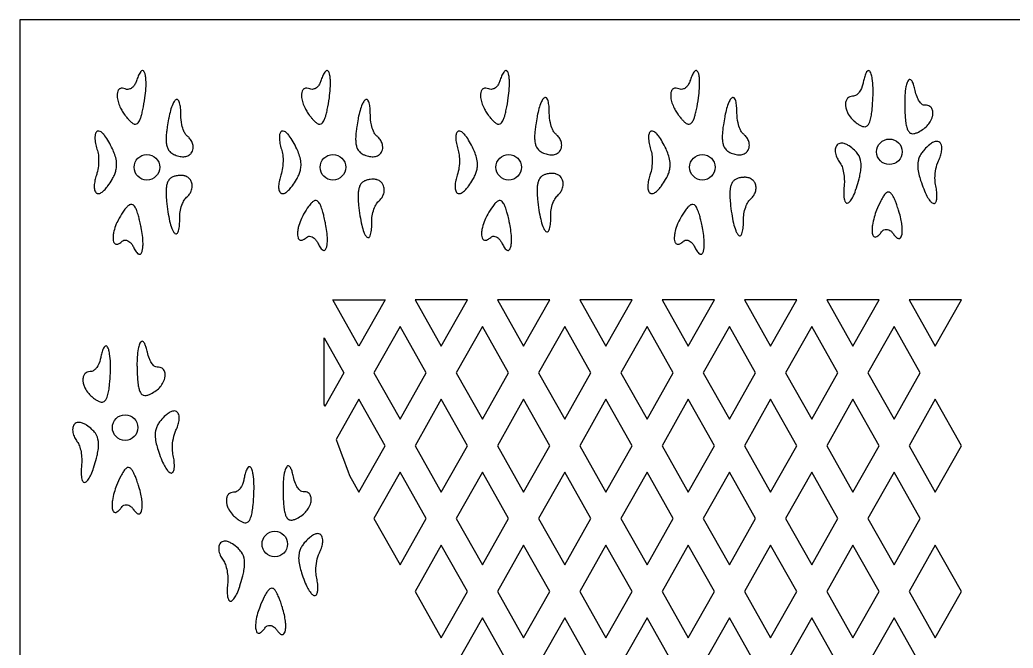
# Model space of a CAD drawing. Header units: millimetres. Extents: x 0 to 1000, y 0 to 2000.
# Drawn here: x 0 to 490, y 1690.1 to 2000 of the extents above; entities that cross this region are included whole.
import ezdxf

# ---------------------------------------------------------------- set-up
doc = ezdxf.new("R2010")
doc.units = ezdxf.units.MM
doc.layers.add('Layer_1', color=70, linetype='Continuous')

msp = doc.modelspace()

# ---------------------------------------------------------------- linework, layer by layer
at = {"layer": 'Layer_1'}
for points in [[(500, 0), (1000, 0), (1000, 2000), (500, 2000), (0, 2000), (0, 0)], [(167.26, 1838.99), (154.34, 1861.87), (180.18, 1861.87)], [(207.88, 1838.99), (220.8, 1861.87), (194.95, 1861.87)], [(248.49, 1838.99), (261.41, 1861.87), (235.57, 1861.87)], [(289.11, 1838.99), (302.03, 1861.87), (276.18, 1861.87)], [(329.72, 1838.99), (342.65, 1861.87), (316.8, 1861.87)], [(370.34, 1838.99), (383.26, 1861.87), (357.41, 1861.87)], [(410.95, 1838.99), (423.88, 1861.87), (398.03, 1861.87)], [(451.57, 1838.99), (464.49, 1861.87), (438.64, 1861.87)], [(174.64, 1825.93), (187.57, 1803.05), (200.49, 1825.93), (187.57, 1848.8)], [(215.26, 1825.93), (228.18, 1803.05), (241.11, 1825.93), (228.18, 1848.8)], [(255.88, 1825.93), (268.8, 1803.05), (281.72, 1825.93), (268.8, 1848.8)], [(296.49, 1825.93), (309.41, 1803.05), (322.34, 1825.93), (309.41, 1848.8)], [(337.11, 1825.93), (350.03, 1803.05), (362.95, 1825.93), (350.03, 1848.8)], [(377.72, 1825.93), (390.64, 1803.05), (403.57, 1825.93), (390.64, 1848.8)], [(418.34, 1825.93), (431.26, 1803.05), (444.18, 1825.93), (431.26, 1848.8)], [(150.5, 1809.34), (150.17, 1810.38), (150.17, 1843.11), (159.88, 1825.93)], [(194.95, 1789.98), (207.88, 1767.11), (220.8, 1789.98), (207.88, 1812.86)], [(235.57, 1789.98), (248.49, 1767.11), (261.41, 1789.98), (248.49, 1812.86)], [(276.18, 1789.98), (289.11, 1767.11), (302.03, 1789.98), (289.11, 1812.86)], [(316.8, 1789.98), (329.72, 1767.11), (342.65, 1789.98), (329.72, 1812.86)], [(357.41, 1789.98), (370.34, 1767.11), (383.26, 1789.98), (370.34, 1812.86)], [(398.03, 1789.98), (410.95, 1767.11), (423.88, 1789.98), (410.95, 1812.86)], [(438.64, 1789.98), (451.57, 1767.11), (464.49, 1789.98), (451.57, 1812.86)], [(174.64, 1754.04), (187.57, 1731.16), (200.49, 1754.04), (187.57, 1776.91)], [(215.26, 1754.04), (228.18, 1731.16), (241.11, 1754.04), (228.18, 1776.91)], [(255.88, 1754.04), (268.8, 1731.16), (281.72, 1754.04), (268.8, 1776.91)], [(296.49, 1754.04), (309.41, 1731.16), (322.34, 1754.04), (309.41, 1776.91)], [(337.11, 1754.04), (350.03, 1731.16), (362.95, 1754.04), (350.03, 1776.91)], [(377.72, 1754.04), (390.64, 1731.16), (403.57, 1754.04), (390.64, 1776.91)], [(418.34, 1754.04), (431.26, 1731.16), (444.18, 1754.04), (431.26, 1776.91)], [(194.95, 1718.09), (207.88, 1695.22), (220.8, 1718.09), (207.88, 1740.97)], [(235.57, 1718.09), (248.49, 1695.22), (261.41, 1718.09), (248.49, 1740.97)], [(276.18, 1718.09), (289.11, 1695.22), (302.03, 1718.09), (289.11, 1740.97)], [(316.8, 1718.09), (329.72, 1695.22), (342.65, 1718.09), (329.72, 1740.97)], [(357.41, 1718.09), (370.34, 1695.22), (383.26, 1718.09), (370.34, 1740.97)], [(398.03, 1718.09), (410.95, 1695.22), (423.88, 1718.09), (410.95, 1740.97)], [(438.64, 1718.09), (451.57, 1695.22), (464.49, 1718.09), (451.57, 1740.97)], [(215.26, 1682.15), (228.18, 1659.27), (241.11, 1682.15), (228.18, 1705.02)], [(255.88, 1682.15), (268.8, 1659.27), (281.72, 1682.15), (268.8, 1705.02)], [(296.49, 1682.15), (309.41, 1659.27), (322.34, 1682.15), (309.41, 1705.02)], [(337.11, 1682.15), (350.03, 1659.27), (362.95, 1682.15), (350.03, 1705.02)], [(377.72, 1682.15), (390.64, 1659.27), (403.57, 1682.15), (390.64, 1705.02)], [(418.34, 1682.15), (431.26, 1659.27), (444.18, 1682.15), (431.26, 1705.02)]]:
    msp.add_lwpolyline(points, close=True, dxfattribs=at)
for points in [[(51.64, 1953.3, 0.030281), (51.82, 1953.06, 0.010385), (52.95, 1951.59, 0.018584), (53.94, 1950.45, 0.044191), (55.16, 1949.31, 0.083043), (56.2, 1948.69, 0.023493), (56.5, 1948.59, 0.163334), (57.61, 1948.68, 0.088044), (58.29, 1949.19, 0.061601), (58.97, 1950.19, 0.037403), (59.66, 1951.84, 0.018815), (60.11, 1953.33, 0.015568), (60.68, 1955.72, 0.013667), (61.7, 1961.57, 0.019099), (62.18, 1966.18, 0.028613), (62.22, 1970.38, 0.031667), (61.95, 1972.64, 0.046614), (61.55, 1974.02, 0.06728), (61.21, 1974.61, 0.068445), (60.94, 1974.88, 0.216857), (60.42, 1974.98, 0.138883), (59.74, 1974.59, 0.046067), (59.43, 1974.22, 0.061746), (58.35, 1972.24, 0.021434), (57.49, 1969.87, -0.054839), (56.78, 1968.25, -0.067514), (55.69, 1966.85, -0.051764), (54.89, 1966.22, -0.044081), (54.28, 1965.92, -0.096623), (53.2, 1965.68, -0.102558), (52, 1965.92, 0.075396), (50.65, 1966.31, 0.159348), (49.24, 1966.03, 0.059227), (49.1, 1965.93, 0.087292), (48.56, 1965.34, 0.064127), (48.31, 1964.86, 0.079155), (47.98, 1963.41, 0.048591), (48.02, 1961.78, 0.05218), (48.62, 1959.09, 0.03963), (49.71, 1956.42, 0.01531), (50.24, 1955.45, 0.031506), (51.46, 1953.56, 0.027544)], [(142.62, 1953.3, 0.030281), (142.8, 1953.06, 0.010385), (143.92, 1951.59, 0.018584), (144.92, 1950.45, 0.044191), (146.14, 1949.31, 0.083043), (147.18, 1948.69, 0.023493), (147.48, 1948.59, 0.163334), (148.58, 1948.68, 0.088044), (149.27, 1949.19, 0.061601), (149.95, 1950.19, 0.037403), (150.64, 1951.84, 0.018815), (151.09, 1953.33, 0.015568), (151.65, 1955.72, 0.013667), (152.67, 1961.57, 0.019099), (153.16, 1966.18, 0.028613), (153.19, 1970.38, 0.031667), (152.93, 1972.64, 0.046614), (152.53, 1974.02, 0.06728), (152.18, 1974.61, 0.068445), (151.92, 1974.88, 0.216857), (151.39, 1974.98, 0.138883), (150.72, 1974.59, 0.046067), (150.4, 1974.22, 0.061746), (149.33, 1972.24, 0.021434), (148.46, 1969.87, -0.054839), (147.76, 1968.25, -0.067514), (146.67, 1966.85, -0.051764), (145.87, 1966.22, -0.044081), (145.26, 1965.92, -0.096623), (144.17, 1965.68, -0.102558), (142.98, 1965.92, 0.075396), (141.62, 1966.31, 0.159348), (140.21, 1966.03, 0.059227), (140.07, 1965.93, 0.087292), (139.54, 1965.34, 0.064127), (139.29, 1964.86, 0.079155), (138.96, 1963.41, 0.048591), (138.99, 1961.78, 0.05218), (139.59, 1959.09, 0.03963), (140.69, 1956.42, 0.01531), (141.21, 1955.45, 0.031506), (142.43, 1953.56, 0.027544)], [(230.9, 1953.3, 0.030281), (231.08, 1953.06, 0.010385), (232.21, 1951.59, 0.018584), (233.2, 1950.45, 0.044191), (234.42, 1949.31, 0.083043), (235.47, 1948.69, 0.023493), (235.76, 1948.59, 0.163334), (236.87, 1948.68, 0.088044), (237.56, 1949.19, 0.061601), (238.23, 1950.19, 0.037403), (238.93, 1951.84, 0.018815), (239.38, 1953.33, 0.015568), (239.94, 1955.72, 0.013667), (240.96, 1961.57, 0.019099), (241.45, 1966.18, 0.028613), (241.48, 1970.38, 0.031667), (241.21, 1972.64, 0.046614), (240.81, 1974.02, 0.06728), (240.47, 1974.61, 0.068445), (240.21, 1974.88, 0.216857), (239.68, 1974.98, 0.138883), (239, 1974.59, 0.046067), (238.69, 1974.22, 0.061746), (237.61, 1972.24, 0.021434), (236.75, 1969.87, -0.054839), (236.04, 1968.25, -0.067514), (234.96, 1966.85, -0.051764), (234.16, 1966.22, -0.044081), (233.54, 1965.92, -0.096623), (232.46, 1965.68, -0.102558), (231.27, 1965.92, 0.075396), (229.91, 1966.31, 0.159348), (228.5, 1966.03, 0.059227), (228.36, 1965.93, 0.087292), (227.82, 1965.34, 0.064127), (227.57, 1964.86, 0.079155), (227.25, 1963.41, 0.048591), (227.28, 1961.78, 0.05218), (227.88, 1959.09, 0.03963), (228.98, 1956.42, 0.01531), (229.5, 1955.45, 0.031506), (230.72, 1953.56, 0.027544)], [(324.74, 1953.3, 0.030281), (324.92, 1953.06, 0.010385), (326.04, 1951.59, 0.018584), (327.04, 1950.45, 0.044191), (328.26, 1949.31, 0.083043), (329.3, 1948.69, 0.023493), (329.6, 1948.59, 0.163334), (330.7, 1948.68, 0.088044), (331.39, 1949.19, 0.061601), (332.07, 1950.19, 0.037403), (332.76, 1951.84, 0.018815), (333.21, 1953.33, 0.015568), (333.77, 1955.72, 0.013667), (334.79, 1961.57, 0.019099), (335.28, 1966.18, 0.028613), (335.31, 1970.38, 0.031667), (335.05, 1972.64, 0.046614), (334.65, 1974.02, 0.06728), (334.3, 1974.61, 0.068445), (334.04, 1974.88, 0.216857), (333.51, 1974.98, 0.138883), (332.84, 1974.59, 0.046067), (332.52, 1974.22, 0.061746), (331.44, 1972.24, 0.021434), (330.58, 1969.87, -0.054839), (329.88, 1968.25, -0.067514), (328.79, 1966.85, -0.051764), (327.99, 1966.22, -0.044081), (327.38, 1965.92, -0.096623), (326.29, 1965.68, -0.102558), (325.1, 1965.92, 0.075396), (323.74, 1966.31, 0.159348), (322.33, 1966.03, 0.059227), (322.19, 1965.93, 0.087292), (321.66, 1965.34, 0.064127), (321.41, 1964.86, 0.079155), (321.08, 1963.41, 0.048591), (321.11, 1961.78, 0.05218), (321.71, 1959.09, 0.03963), (322.81, 1956.42, 0.01531), (323.33, 1955.45, 0.031506), (324.55, 1953.56, 0.027544)], [(411.88, 1949.84, 0.042238), (412.09, 1949.68, 0.006861), (413.09, 1948.91, 0.031859), (414.42, 1948.05, 0.059579), (415.74, 1947.46, 0.103765), (416.94, 1947.32, 0.10879), (417.71, 1947.56, 0.056634), (418.19, 1947.91, 0.085792), (419, 1949.09, 0.04246), (419.48, 1950.33, 0.03427), (420.07, 1952.95, 0.017922), (420.48, 1956.16, 0.012139), (420.85, 1961.62, 0.020155), (420.91, 1966.53, 0.033254), (420.5, 1971.12, 0.036316), (420.01, 1973.22, 0.057031), (419.48, 1974.39, 0.099605), (419.04, 1974.86, 0.242127), (418.43, 1974.93, 0.078306), (418.12, 1974.72, 0.103568), (417.46, 1973.83, 0.051956), (416.6, 1971.52, 0.017994), (416.07, 1969.29, 0.003662), (415.88, 1968.32, -0.109523), (414.12, 1964.33, -0.050835), (413.21, 1963.33, -0.038069), (412.58, 1962.85, -0.144603), (410.82, 1962.33, 0.076481), (409.43, 1962.07, 0.095384), (408.35, 1961.35, 0.05498), (408.11, 1961.08, 0.097739), (407.46, 1959.71, 0.078518), (407.29, 1957.97, 0.058011), (407.59, 1956.14, 0.049878), (408.28, 1954.3, 0.067216), (410.16, 1951.48, 0.047121), (411.68, 1950.01, 0.038354)], [(436.5, 1958.33, 0.003253), (436.56, 1955.61, 0.008435), (436.71, 1952.4, 0.019316), (437.04, 1949.26, 0.031207), (437.52, 1946.99, 0.05063), (438.15, 1945.42, 0.053508), (438.63, 1944.72, 0.075922), (439.3, 1944.17, 0.064269), (439.78, 1943.97, 0.115785), (441.08, 1943.9, 0.064739), (442.61, 1944.36, 0.042017), (445.35, 1945.85, 0.058412), (447.57, 1947.72, 0.051084), (449.1, 1949.75, 0.076814), (450.22, 1952.43, 0.067461), (450.42, 1954.21, 0.028547), (450.36, 1954.94, 0.062626), (450.12, 1955.81, 0.154826), (448.95, 1957.29, 0.100811), (447.95, 1957.74, 0.072514), (446.41, 1957.87, -0.13496), (445.35, 1958.16, -0.075147), (444.63, 1958.73, -0.064024), (443.35, 1960.43, -0.037081), (442.6, 1961.99, -0.048426), (441.65, 1965.22, 0.023121), (441.06, 1967.57, 0.047414), (440.42, 1969.23, 0.021174), (440.14, 1969.75, 0.037552), (439.91, 1970.09, 0.08105), (439.46, 1970.49, 0.234329), (438.76, 1970.56, 0.124177), (438.31, 1970.2, 0.076339), (437.72, 1969.16, 0.045949), (437.1, 1966.96, 0.031898), (436.6, 1962.84, 0.01947), (436.5, 1958.78, 0.000845)], [(73.37, 1951.22, 0.0104), (72.69, 1947.3, 0.009699), (72.35, 1944.7, 0.017722), (72.16, 1942.1, 0.025692), (72.19, 1939.89, 0.043354), (72.52, 1937.8, 0.055109), (73.12, 1936.24, 0.084858), (74.38, 1934.64, 0.034164), (74.89, 1934.24, 0.041773), (75.91, 1933.65, 0.025995), (76.57, 1933.36, 0.045627), (79.06, 1932.65, 0.086276), (81.43, 1932.54, 0.10281), (83.4, 1933.22, 0.050373), (84.04, 1933.71, 0.034651), (84.5, 1934.19, 0.064758), (85.14, 1935.26, 0.137048), (85.45, 1937.98, 0.082542), (84.79, 1940.03, 0.068191), (83.54, 1941.81, 0.037334), (82.42, 1942.85, -0.084509), (81.34, 1944.24, -0.028315), (80.94, 1945.07, -0.048823), (79.93, 1948.3, -0.051432), (79.41, 1953.12, 0.023645), (79.26, 1956.54, 0.045106), (78.78, 1959.12, 0.05724), (78.38, 1960.04, 0.0411), (78.12, 1960.4, 0.088791), (77.78, 1960.67, 0.136218), (77.38, 1960.74, 0.107044), (76.97, 1960.59, 0.100264), (76.4, 1960.09, 0.067566), (75.41, 1958.41, 0.037103), (74.31, 1955.29, 0.022204), (73.45, 1951.64, 0.000088)], [(166.87, 1951.22, 0.0104), (166.19, 1947.3, 0.009699), (165.85, 1944.7, 0.017722), (165.66, 1942.1, 0.025692), (165.69, 1939.89, 0.043354), (166.02, 1937.8, 0.055109), (166.62, 1936.24, 0.084858), (167.88, 1934.64, 0.034164), (168.39, 1934.24, 0.041773), (169.41, 1933.65, 0.025995), (170.07, 1933.36, 0.045627), (172.56, 1932.65, 0.086276), (174.93, 1932.54, 0.10281), (176.9, 1933.22, 0.050373), (177.54, 1933.71, 0.034651), (178, 1934.19, 0.064758), (178.64, 1935.26, 0.137048), (178.95, 1937.98, 0.082542), (178.29, 1940.03, 0.068191), (177.03, 1941.81, 0.037334), (175.92, 1942.85, -0.084509), (174.83, 1944.24, -0.028315), (174.44, 1945.07, -0.048823), (173.43, 1948.3, -0.051432), (172.9, 1953.12, 0.023645), (172.75, 1956.54, 0.045106), (172.28, 1959.12, 0.05724), (171.88, 1960.04, 0.0411), (171.62, 1960.4, 0.088791), (171.27, 1960.67, 0.136218), (170.87, 1960.74, 0.107044), (170.47, 1960.59, 0.100264), (169.9, 1960.09, 0.067566), (168.91, 1958.41, 0.037103), (167.8, 1955.29, 0.022204), (166.95, 1951.64, 0.000088)], [(255.16, 1952.17, 0.0104), (254.48, 1948.26, 0.009699), (254.13, 1945.65, 0.017722), (253.94, 1943.06, 0.025692), (253.98, 1940.84, 0.043354), (254.31, 1938.75, 0.055109), (254.91, 1937.19, 0.084858), (256.16, 1935.59, 0.034164), (256.68, 1935.2, 0.041773), (257.7, 1934.6, 0.025995), (258.35, 1934.32, 0.045627), (260.84, 1933.6, 0.086276), (263.22, 1933.49, 0.10281), (265.18, 1934.18, 0.050373), (265.83, 1934.66, 0.034651), (266.29, 1935.14, 0.064758), (266.92, 1936.22, 0.137048), (267.24, 1938.94, 0.082542), (266.57, 1940.99, 0.068191), (265.32, 1942.77, 0.037334), (264.2, 1943.8, -0.084509), (263.12, 1945.19, -0.028315), (262.73, 1946.02, -0.048823), (261.71, 1949.25, -0.051432), (261.19, 1954.08, 0.023645), (261.04, 1957.49, 0.045106), (260.56, 1960.08, 0.05724), (260.16, 1961, 0.0411), (259.91, 1961.36, 0.088791), (259.56, 1961.62, 0.136218), (259.16, 1961.7, 0.107044), (258.76, 1961.55, 0.100264), (258.19, 1961.04, 0.067566), (257.2, 1959.36, 0.037103), (256.09, 1956.25, 0.022204), (255.24, 1952.59, 0.000088)], [(347.73, 1952.17, 0.0104), (347.05, 1948.26, 0.009699), (346.71, 1945.65, 0.017722), (346.52, 1943.06, 0.025692), (346.55, 1940.84, 0.043354), (346.88, 1938.75, 0.055109), (347.48, 1937.19, 0.084858), (348.74, 1935.59, 0.034164), (349.25, 1935.2, 0.041773), (350.27, 1934.6, 0.025995), (350.93, 1934.32, 0.045627), (353.42, 1933.6, 0.086276), (355.79, 1933.49, 0.10281), (357.75, 1934.18, 0.050373), (358.4, 1934.66, 0.034651), (358.86, 1935.14, 0.064758), (359.5, 1936.22, 0.137048), (359.81, 1938.94, 0.082542), (359.15, 1940.99, 0.068191), (357.89, 1942.77, 0.037334), (356.78, 1943.8, -0.084509), (355.69, 1945.19, -0.028315), (355.3, 1946.02, -0.048823), (354.29, 1949.25, -0.051432), (353.76, 1954.08, 0.023645), (353.61, 1957.49, 0.045106), (353.14, 1960.08, 0.05724), (352.74, 1961, 0.0411), (352.48, 1961.36, 0.088791), (352.13, 1961.62, 0.136218), (351.73, 1961.7, 0.107044), (351.33, 1961.55, 0.100264), (350.76, 1961.04, 0.067566), (349.77, 1959.36, 0.037103), (348.66, 1956.25, 0.022204), (347.81, 1952.59, 0.000088)], [(43.28, 1917.96, 0.029392), (43.46, 1918.2, 0.026719), (45.46, 1921.2, 0.02866), (46.61, 1923.43, 0.031718), (47.29, 1925.34, 0.042229), (47.69, 1927.48, 0.061893), (47.59, 1930.47, 0.047726), (46.79, 1933.62, 0.026302), (45.66, 1936.35, 0.019257), (43.83, 1939.91, 0.038964), (41.92, 1942.86, 0.054325), (40.72, 1944.17, 0.017229), (40.05, 1944.7, 0.111092), (38.97, 1945.17, 0.152824), (38.17, 1945.07, 0.137655), (37.56, 1944.49, 0.070693), (37.27, 1943.83, 0.046852), (37.09, 1942.97, 0.049021), (37.05, 1941.28, 0.042707), (37.5, 1938.31, 0.02082), (38.24, 1935.61, -0.051814), (38.79, 1932.66, -0.046897), (38.73, 1927.96, -0.046683), (38.05, 1924.33, -0.011739), (37.74, 1923.35, 0.022146), (37.04, 1920.87, 0.04351), (36.67, 1918.13, 0.066132), (36.84, 1916.15, 0.078013), (37.24, 1915.15, 0.088465), (37.75, 1914.6, 0.08048), (38.15, 1914.39, 0.153645), (39.37, 1914.43, 0.077832), (40.89, 1915.32, 0.030396), (41.62, 1915.99, 0.038949), (43.1, 1917.71, 0.027252)], [(134.26, 1917.96, 0.029392), (134.44, 1918.2, 0.026719), (136.44, 1921.2, 0.02866), (137.58, 1923.43, 0.031718), (138.27, 1925.34, 0.042229), (138.67, 1927.48, 0.061893), (138.57, 1930.47, 0.047726), (137.76, 1933.62, 0.026302), (136.64, 1936.35, 0.019257), (134.81, 1939.91, 0.038964), (132.89, 1942.86, 0.054325), (131.7, 1944.17, 0.017229), (131.02, 1944.7, 0.111092), (129.95, 1945.17, 0.152824), (129.14, 1945.07, 0.137655), (128.54, 1944.49, 0.070693), (128.25, 1943.83, 0.046852), (128.07, 1942.97, 0.049021), (128.03, 1941.28, 0.042707), (128.47, 1938.31, 0.02082), (129.22, 1935.61, -0.051814), (129.77, 1932.66, -0.046897), (129.7, 1927.96, -0.046683), (129.02, 1924.33, -0.011739), (128.71, 1923.35, 0.022146), (128.02, 1920.87, 0.04351), (127.65, 1918.13, 0.066132), (127.82, 1916.15, 0.078013), (128.22, 1915.15, 0.088465), (128.72, 1914.6, 0.08048), (129.13, 1914.39, 0.153645), (130.35, 1914.43, 0.077832), (131.87, 1915.32, 0.030396), (132.6, 1915.99, 0.038949), (134.08, 1917.71, 0.027252)], [(221.29, 1917.96, 0.029392), (221.47, 1918.2, 0.026719), (223.46, 1921.2, 0.02866), (224.61, 1923.43, 0.031718), (225.3, 1925.34, 0.042229), (225.69, 1927.48, 0.061893), (225.59, 1930.47, 0.047726), (224.79, 1933.62, 0.026302), (223.67, 1936.35, 0.019257), (221.83, 1939.91, 0.038964), (219.92, 1942.86, 0.054325), (218.72, 1944.17, 0.017229), (218.05, 1944.7, 0.111092), (216.97, 1945.17, 0.152824), (216.17, 1945.07, 0.137655), (215.57, 1944.49, 0.070693), (215.27, 1943.83, 0.046852), (215.1, 1942.97, 0.049021), (215.06, 1941.28, 0.042707), (215.5, 1938.31, 0.02082), (216.24, 1935.61, -0.051814), (216.79, 1932.66, -0.046897), (216.73, 1927.96, -0.046683), (216.05, 1924.33, -0.011739), (215.74, 1923.35, 0.022146), (215.05, 1920.87, 0.04351), (214.67, 1918.13, 0.066132), (214.85, 1916.15, 0.078013), (215.24, 1915.15, 0.088465), (215.75, 1914.6, 0.08048), (216.15, 1914.39, 0.153645), (217.37, 1914.43, 0.077832), (218.89, 1915.32, 0.030396), (219.63, 1915.99, 0.038949), (221.1, 1917.71, 0.027252)], [(316.38, 1917.96, 0.029392), (316.56, 1918.2, 0.026719), (318.56, 1921.2, 0.02866), (319.7, 1923.43, 0.031718), (320.39, 1925.34, 0.042229), (320.79, 1927.48, 0.061893), (320.69, 1930.47, 0.047726), (319.88, 1933.62, 0.026302), (318.76, 1936.35, 0.019257), (316.93, 1939.91, 0.038964), (315.01, 1942.86, 0.054325), (313.82, 1944.17, 0.017229), (313.14, 1944.7, 0.111092), (312.07, 1945.17, 0.152824), (311.26, 1945.07, 0.137655), (310.66, 1944.49, 0.070693), (310.37, 1943.83, 0.046852), (310.19, 1942.97, 0.049021), (310.15, 1941.28, 0.042707), (310.59, 1938.31, 0.02082), (311.34, 1935.61, -0.051814), (311.89, 1932.66, -0.046897), (311.82, 1927.96, -0.046683), (311.14, 1924.33, -0.011739), (310.83, 1923.35, 0.022146), (310.14, 1920.87, 0.04351), (309.77, 1918.13, 0.066132), (309.94, 1916.15, 0.078013), (310.34, 1915.15, 0.088465), (310.84, 1914.6, 0.08048), (311.25, 1914.39, 0.153645), (312.47, 1914.43, 0.077832), (313.99, 1915.32, 0.030396), (314.72, 1915.99, 0.038949), (316.2, 1917.71, 0.027252)], [(412.72, 1917.2, 0.014943), (414, 1921.56, 0.014021), (414.57, 1924.04, 0.029729), (414.99, 1927.12, 0.046587), (414.93, 1929.8, 0.120005), (413.43, 1933.81, 0.056393), (411.77, 1935.7, 0.041882), (409.04, 1937.82, 0.050278), (407.48, 1938.68, 0.024175), (406.57, 1939.01, 0.12611), (404.47, 1939.09, 0.083956), (403.56, 1938.68, 0.088266), (402.86, 1937.95, 0.107088), (402.28, 1936.29, 0.098044), (402.55, 1933.54, 0.057263), (403.47, 1931.26, 0.03503), (404.72, 1929.3, -0.074013), (405.78, 1927.03, -0.069886), (406.74, 1920.47, -0.025838), (406.62, 1917.95, 0.020619), (406.43, 1914.79, 0.045193), (406.64, 1911.79, 0.053308), (407, 1910.56, 0.040728), (407.24, 1910.12, 0.084113), (407.58, 1909.76, 0.055747), (407.78, 1909.64, 0.188251), (408.58, 1909.68, 0.078057), (409.3, 1910.2, 0.060364), (410.1, 1911.2, 0.039837), (411.3, 1913.41, 0.028039), (412.6, 1916.82, 0.000156)], [(448.27, 1938.02, 0.038793), (448.07, 1937.84, 0.04078), (445.7, 1935.44, 0.032761), (444.54, 1933.84, 0.038108), (443.7, 1932.21, 0.047017), (443.13, 1930.25, 0.063371), (442.98, 1927.13, 0.04056), (443.5, 1923.87, 0.021983), (444.37, 1920.78, 0.015639), (445.87, 1916.6, 0.032929), (447.5, 1913.02, 0.052371), (448.97, 1910.77, 0.021125), (449.43, 1910.25, 0.056068), (450.11, 1909.72, 0.156078), (450.91, 1909.46, 0.103074), (451.14, 1909.49, 0.164159), (451.75, 1909.94, 0.060745), (451.99, 1910.35, 0.057886), (452.24, 1911.14, 0.049936), (452.43, 1912.79, 0.039473), (452.24, 1915.87, 0.018341), (451.74, 1918.8, -0.049266), (451.45, 1921.91, -0.049633), (451.91, 1926.52, -0.06804), (453.21, 1930.55, 0.02813), (454.17, 1932.88, 0.041221), (454.74, 1935.28, 0.07491), (454.75, 1937.61, 0.080987), (454.33, 1938.85, 0.072835), (453.84, 1939.49, 0.118953), (452.91, 1940, 0.098647), (451.94, 1940.04, 0.094901), (450.24, 1939.45, 0.056161), (448.48, 1938.2, 0.035978)], [(79.1, 1923.28, 0.059236), (78.88, 1923.27), (78.03, 1923.2, 0.047709), (76.23, 1922.85, 0.057986), (74.88, 1922.27, 0.067101), (73.81, 1921.4, 0.084238), (72.88, 1919.9, 0.052512), (72.4, 1918.32, 0.033329), (72.17, 1916.57, 0.028508), (72.13, 1913.81, 0.016916), (72.36, 1910.55, 0.012705), (73.03, 1905.24, 0.023), (73.9, 1900.66, 0.038668), (74.98, 1897.14, 0.038432), (75.65, 1895.72, 0.030084), (76.03, 1895.14, 0.065249), (76.5, 1894.68, 0.26192), (77.27, 1894.51, 0.112863), (77.7, 1894.84, 0.061789), (78.03, 1895.41, 0.055018), (78.43, 1896.66, 0.039278), (78.81, 1899.67, 0.016489), (78.87, 1902.77, -0.056114), (79.21, 1906.12, -0.050618), (80.23, 1909.41, -0.062428), (81.5, 1911.66, -0.047045), (82.28, 1912.5, 0.049318), (83.65, 1913.98, 0.055317), (84.54, 1915.58, 0.085062), (85.03, 1917.85, 0.098334), (84.69, 1919.99, 0.076712), (83.93, 1921.35, 0.067687), (83.18, 1922.12, 0.093316), (81.57, 1922.99, 0.003514), (81.13, 1923.12, 0.033157), (80.24, 1923.27, 0.040119), (79.32, 1923.29, 0.054574)], [(173.85, 1921.38, 0.059236), (173.64, 1921.36), (172.79, 1921.29, 0.047709), (170.99, 1920.94, 0.057986), (169.64, 1920.36, 0.067101), (168.57, 1919.49, 0.084238), (167.63, 1917.99, 0.052512), (167.16, 1916.41, 0.033329), (166.93, 1914.66, 0.028508), (166.88, 1911.91, 0.016916), (167.11, 1908.65, 0.012705), (167.79, 1903.33, 0.023), (168.66, 1898.76, 0.038668), (169.74, 1895.24, 0.038432), (170.41, 1893.82, 0.030084), (170.79, 1893.24, 0.065249), (171.26, 1892.77, 0.26192), (172.03, 1892.6, 0.112863), (172.46, 1892.93, 0.061789), (172.79, 1893.5, 0.055018), (173.19, 1894.76, 0.039278), (173.57, 1897.76, 0.016489), (173.63, 1900.87, -0.056114), (173.97, 1904.22, -0.050618), (174.99, 1907.5, -0.062428), (176.26, 1909.75, -0.047045), (177.04, 1910.59, 0.049318), (178.41, 1912.07, 0.055317), (179.3, 1913.68, 0.085062), (179.79, 1915.95, 0.098334), (179.45, 1918.08, 0.076712), (178.69, 1919.44, 0.067687), (177.93, 1920.21, 0.093316), (176.33, 1921.09, 0.003514), (175.89, 1921.21, 0.033157), (175, 1921.36, 0.040119), (174.07, 1921.38, 0.054574)], [(262.14, 1924.24, 0.059236), (261.92, 1924.22), (261.07, 1924.15, 0.047709), (259.27, 1923.8, 0.057986), (257.92, 1923.23, 0.067101), (256.85, 1922.35, 0.084238), (255.92, 1920.85, 0.052512), (255.45, 1919.27, 0.033329), (255.21, 1917.52, 0.028508), (255.17, 1914.77, 0.016916), (255.4, 1911.51, 0.012705), (256.07, 1906.19, 0.023), (256.94, 1901.62, 0.038668), (258.02, 1898.1, 0.038432), (258.69, 1896.68, 0.030084), (259.07, 1896.1, 0.065249), (259.55, 1895.63, 0.26192), (260.32, 1895.46, 0.112863), (260.75, 1895.79, 0.061789), (261.07, 1896.36, 0.055018), (261.48, 1897.62, 0.039278), (261.86, 1900.62, 0.016489), (261.92, 1903.73, -0.056114), (262.25, 1907.08, -0.050618), (263.27, 1910.36, -0.062428), (264.55, 1912.61, -0.047045), (265.32, 1913.45, 0.049318), (266.69, 1914.93, 0.055317), (267.58, 1916.54, 0.085062), (268.07, 1918.81, 0.098334), (267.74, 1920.94, 0.076712), (266.98, 1922.3, 0.067687), (266.22, 1923.07, 0.093316), (264.62, 1923.95, 0.003514), (264.18, 1924.07, 0.033157), (263.29, 1924.22, 0.040119), (262.36, 1924.24, 0.054574)], [(357.23, 1922.33, 0.059236), (357.02, 1922.32), (356.17, 1922.25, 0.047709), (354.37, 1921.9, 0.057986), (353.02, 1921.32, 0.067101), (351.95, 1920.44, 0.084238), (351.02, 1918.95, 0.052512), (350.54, 1917.37, 0.033329), (350.31, 1915.61, 0.028508), (350.26, 1912.86, 0.016916), (350.49, 1909.6, 0.012705), (351.17, 1904.29, 0.023), (352.04, 1899.71, 0.038668), (353.12, 1896.19, 0.038432), (353.79, 1894.77, 0.030084), (354.17, 1894.19, 0.065249), (354.64, 1893.72, 0.26192), (355.41, 1893.56, 0.112863), (355.84, 1893.89, 0.061789), (356.17, 1894.45, 0.055018), (356.57, 1895.71, 0.039278), (356.95, 1898.72, 0.016489), (357.01, 1901.82, -0.056114), (357.35, 1905.17, -0.050618), (358.37, 1908.46, -0.062428), (359.64, 1910.7, -0.047045), (360.42, 1911.54, 0.049318), (361.79, 1913.03, 0.055317), (362.68, 1914.63, 0.085062), (363.17, 1916.9, 0.098334), (362.83, 1919.03, 0.076712), (362.07, 1920.39, 0.067687), (361.31, 1921.16, 0.093316), (359.71, 1922.04, 0.003514), (359.27, 1922.16, 0.033157), (358.38, 1922.32, 0.040119), (357.45, 1922.34, 0.054574)], [(433.57, 1905.82, 0.018198), (433.45, 1906.19, 0.009426), (432.59, 1908.77, 0.006986), (431.9, 1910.59, 0.028038), (430.84, 1912.88, 0.040802), (430.07, 1914.04, 0.06597), (429.46, 1914.66, 0.060097), (428.97, 1914.95, 0.187513), (427.94, 1914.95, 0.089629), (427.16, 1914.45, 0.064209), (426.03, 1913.09, 0.03148), (424.72, 1910.81, 0.022134), (422.63, 1906.11, 0.022417), (421.47, 1902.72, 0.032786), (420.6, 1898.77, 0.027092), (420.42, 1896.69, 0.042974), (420.52, 1894.86, 0.058106), (420.84, 1893.75, 0.073107), (421.13, 1893.27, 0.115381), (421.63, 1892.93, 0.167601), (422.31, 1892.92, 0.076347), (423.25, 1893.41, 0.041617), (423.92, 1894.03, 0.032451), (425.04, 1895.38, -0.062906), (425.7, 1896.08, -0.056526), (426.22, 1896.41, -0.214059), (428.67, 1896.42, -0.066513), (429.59, 1895.87, -0.059512), (430.55, 1894.91, -0.020836), (430.91, 1894.41, 0.043382), (432.07, 1893, 0.06787), (432.8, 1892.41, 0.065483), (433.41, 1892.15, 0.148657), (434.04, 1892.21, 0.086911), (434.45, 1892.48, 0.100363), (435.01, 1893.54, 0.047874), (435.28, 1895.02, 0.031549), (435.32, 1897.06, 0.016758), (435.17, 1898.79, 0.025933), (434.64, 1901.89, 0.024379), (433.69, 1905.44, 0.016674)], [(59.76, 1897.96, 0.015843), (59.67, 1898.37, 0.008406), (59.03, 1901.27, 0.005946), (58.51, 1903.28, 0.023721), (57.65, 1905.93, 0.034192), (56.88, 1907.56, 0.076265), (56.09, 1908.55, 0.063228), (55.72, 1908.82, 0.191726), (54.58, 1908.95, 0.075764), (54, 1908.7, 0.071983), (52.92, 1907.85, 0.038876), (51.49, 1906.13, 0.028558), (49.01, 1902.23, 0.026831), (47.58, 1899.32, 0.037199), (46.39, 1895.75, 0.035793), (46.01, 1893.5, 0.038657), (45.98, 1891.91, 0.060405), (46.24, 1890.6, 0.07754), (46.58, 1889.95, 0.079775), (47.02, 1889.54, 0.146803), (47.75, 1889.36, 0.125903), (48.95, 1889.69, 0.053901), (50.48, 1890.79, -0.094848), (51.28, 1891.27, -0.088005), (51.96, 1891.39, -0.100467), (53.23, 1891.07, -0.078163), (54.28, 1890.36, -0.058057), (55.32, 1889.18, -0.045434), (56.2, 1887.62, 0.035082), (57.34, 1885.67, 0.057851), (58.07, 1884.84, 0.040996), (58.49, 1884.53, 0.103421), (58.9, 1884.39, 0.148187), (59.49, 1884.52, 0.091107), (60.02, 1885.14, 0.051189), (60.3, 1885.82, 0.047951), (60.63, 1887.45, 0.03171), (60.75, 1889.68, 0.029903), (60.47, 1893.7, 0.022406), (59.85, 1897.5, 0.01589), (59.77, 1897.89, -0.001598)], [(150.74, 1899.87, 0.015843), (150.65, 1900.28, 0.008406), (150.01, 1903.18, 0.005946), (149.49, 1905.19, 0.023721), (148.63, 1907.84, 0.034192), (147.86, 1909.47, 0.076265), (147.07, 1910.45, 0.063228), (146.69, 1910.73, 0.191726), (145.56, 1910.85, 0.075764), (144.98, 1910.61, 0.071983), (143.9, 1909.76, 0.038876), (142.47, 1908.03, 0.028558), (139.98, 1904.14, 0.026831), (138.55, 1901.23, 0.037199), (137.37, 1897.65, 0.035793), (136.98, 1895.41, 0.038657), (136.96, 1893.82, 0.060405), (137.21, 1892.5, 0.07754), (137.55, 1891.86, 0.079775), (137.99, 1891.45, 0.146803), (138.72, 1891.27, 0.125903), (139.93, 1891.6, 0.053901), (141.45, 1892.7, -0.094848), (142.25, 1893.18, -0.088005), (142.94, 1893.29, -0.100467), (144.2, 1892.98, -0.078163), (145.26, 1892.27, -0.058057), (146.3, 1891.08, -0.045434), (147.18, 1889.53, 0.035082), (148.31, 1887.57, 0.057851), (149.05, 1886.74, 0.040996), (149.47, 1886.43, 0.103421), (149.88, 1886.3, 0.148187), (150.46, 1886.42, 0.091107), (151, 1887.04, 0.051189), (151.27, 1887.72, 0.047951), (151.61, 1889.36, 0.03171), (151.72, 1891.59, 0.029903), (151.45, 1895.61, 0.022406), (150.83, 1899.41, 0.01589), (150.75, 1899.8, -0.001598)], [(241.54, 1899.87, 0.015843), (241.46, 1900.28, 0.008406), (240.82, 1903.18, 0.005946), (240.3, 1905.19, 0.023721), (239.44, 1907.84, 0.034192), (238.66, 1909.47, 0.076265), (237.88, 1910.45, 0.063228), (237.5, 1910.73, 0.191726), (236.37, 1910.85, 0.075764), (235.79, 1910.61, 0.071983), (234.71, 1909.76, 0.038876), (233.28, 1908.03, 0.028558), (230.79, 1904.14, 0.026831), (229.36, 1901.23, 0.037199), (228.18, 1897.65, 0.035793), (227.79, 1895.41, 0.038657), (227.76, 1893.82, 0.060405), (228.02, 1892.5, 0.07754), (228.36, 1891.86, 0.079775), (228.8, 1891.45, 0.146803), (229.53, 1891.27, 0.125903), (230.73, 1891.6, 0.053901), (232.26, 1892.7, -0.094848), (233.06, 1893.18, -0.088005), (233.74, 1893.29, -0.100467), (235.01, 1892.98, -0.078163), (236.07, 1892.27, -0.058057), (237.1, 1891.08, -0.045434), (237.99, 1889.53, 0.035082), (239.12, 1887.57, 0.057851), (239.86, 1886.74, 0.040996), (240.28, 1886.43, 0.103421), (240.68, 1886.3, 0.148187), (241.27, 1886.42, 0.091107), (241.8, 1887.04, 0.051189), (242.08, 1887.72, 0.047951), (242.42, 1889.36, 0.03171), (242.53, 1891.59, 0.029903), (242.26, 1895.61, 0.022406), (241.64, 1899.41, 0.01589), (241.56, 1899.8, -0.001598)], [(336.64, 1897.96, 0.015843), (336.55, 1898.37, 0.008406), (335.91, 1901.27, 0.005946), (335.39, 1903.28, 0.023721), (334.53, 1905.93, 0.034192), (333.76, 1907.56, 0.076265), (332.97, 1908.55, 0.063228), (332.59, 1908.82, 0.191726), (331.46, 1908.95, 0.075764), (330.88, 1908.7, 0.071983), (329.8, 1907.85, 0.038876), (328.37, 1906.13, 0.028558), (325.88, 1902.23, 0.026831), (324.46, 1899.32, 0.037199), (323.27, 1895.75, 0.035793), (322.88, 1893.5, 0.038657), (322.86, 1891.91, 0.060405), (323.12, 1890.6, 0.07754), (323.45, 1889.95, 0.079775), (323.89, 1889.54, 0.146803), (324.62, 1889.36, 0.125903), (325.83, 1889.69, 0.053901), (327.35, 1890.79, -0.094848), (328.16, 1891.27, -0.088005), (328.84, 1891.39, -0.100467), (330.1, 1891.07, -0.078163), (331.16, 1890.36, -0.058057), (332.2, 1889.18, -0.045434), (333.08, 1887.62, 0.035082), (334.21, 1885.67, 0.057851), (334.95, 1884.84, 0.040996), (335.37, 1884.53, 0.103421), (335.78, 1884.39, 0.148187), (336.36, 1884.52, 0.091107), (336.9, 1885.14, 0.051189), (337.18, 1885.82, 0.047951), (337.51, 1887.45, 0.03171), (337.63, 1889.68, 0.029903), (337.35, 1893.7, 0.022406), (336.73, 1897.5, 0.01589), (336.65, 1897.89, -0.001598)], [(35.69, 1814.03, 0.042238), (35.89, 1813.86, 0.006861), (36.9, 1813.09, 0.031859), (38.23, 1812.23, 0.059579), (39.54, 1811.64, 0.103765), (40.74, 1811.5, 0.10879), (41.52, 1811.75, 0.056634), (41.99, 1812.09, 0.085792), (42.81, 1813.27, 0.04246), (43.29, 1814.51, 0.03427), (43.88, 1817.13, 0.017922), (44.28, 1820.34, 0.012139), (44.66, 1825.8, 0.020155), (44.71, 1830.72, 0.033254), (44.3, 1835.31, 0.036316), (43.82, 1837.4, 0.057031), (43.29, 1838.58, 0.099605), (42.84, 1839.04, 0.242127), (42.24, 1839.12, 0.078306), (41.93, 1838.91, 0.103568), (41.27, 1838.02, 0.051956), (40.4, 1835.7, 0.017994), (39.87, 1833.47, 0.003662), (39.68, 1832.51, -0.109523), (37.92, 1828.52, -0.050835), (37.02, 1827.51, -0.038069), (36.39, 1827.03, -0.144603), (34.63, 1826.52, 0.076481), (33.24, 1826.25, 0.095384), (32.16, 1825.53, 0.05498), (31.92, 1825.26, 0.097739), (31.27, 1823.89, 0.078518), (31.1, 1822.15, 0.058011), (31.4, 1820.32, 0.049878), (32.09, 1818.48, 0.067216), (33.97, 1815.67, 0.047121), (35.49, 1814.19, 0.038354)], [(57.79, 1829.19, 0.003253), (57.84, 1826.47, 0.008435), (58, 1823.26, 0.019316), (58.32, 1820.12, 0.031207), (58.8, 1817.85, 0.05063), (59.43, 1816.28, 0.053508), (59.92, 1815.58, 0.075922), (60.59, 1815.03, 0.064269), (61.07, 1814.83, 0.115785), (62.36, 1814.76, 0.064739), (63.9, 1815.22, 0.042017), (66.64, 1816.71, 0.058412), (68.86, 1818.58, 0.051084), (70.38, 1820.61, 0.076814), (71.5, 1823.29, 0.067461), (71.7, 1825.07, 0.028547), (71.65, 1825.79, 0.062626), (71.4, 1826.67, 0.154826), (70.23, 1828.15, 0.100811), (69.24, 1828.6, 0.072514), (67.69, 1828.72, -0.13496), (66.63, 1829.02, -0.075147), (65.92, 1829.59, -0.064024), (64.63, 1831.29, -0.037081), (63.88, 1832.85, -0.048426), (62.94, 1836.07, 0.023121), (62.34, 1838.43, 0.047414), (61.7, 1840.09, 0.021174), (61.43, 1840.6, 0.037552), (61.19, 1840.95, 0.08105), (60.74, 1841.34, 0.234329), (60.05, 1841.42, 0.124177), (59.59, 1841.06, 0.076339), (59.01, 1840.02, 0.045949), (58.39, 1837.81, 0.031898), (57.89, 1833.69, 0.01947), (57.78, 1829.64, 0.000845)], [(162.6, 1775.35), (167.26, 1767.11), (180.18, 1789.98), (167.26, 1812.86), (156.04, 1793, 0.007989)], [(72.08, 1805.06, 0.038793), (71.88, 1804.89, 0.04078), (69.51, 1802.48, 0.032761), (68.35, 1800.89, 0.038108), (67.51, 1799.25, 0.047017), (66.93, 1797.29, 0.063371), (66.79, 1794.18, 0.04056), (67.3, 1790.92, 0.021983), (68.18, 1787.82, 0.015639), (69.68, 1783.65, 0.032929), (71.3, 1780.07, 0.052371), (72.77, 1777.81, 0.021125), (73.24, 1777.29, 0.056068), (73.92, 1776.76, 0.156078), (74.71, 1776.5, 0.103074), (74.94, 1776.53, 0.164159), (75.56, 1776.98, 0.060745), (75.8, 1777.4, 0.057886), (76.05, 1778.19, 0.049936), (76.23, 1779.84, 0.039473), (76.05, 1782.92, 0.018341), (75.54, 1785.85, -0.049266), (75.26, 1788.95, -0.049633), (75.72, 1793.56, -0.06804), (77.01, 1797.59, 0.02813), (77.98, 1799.92, 0.041221), (78.55, 1802.32, 0.07491), (78.55, 1804.66, 0.080987), (78.14, 1805.89, 0.072835), (77.65, 1806.53, 0.118953), (76.71, 1807.04, 0.098647), (75.75, 1807.08, 0.094901), (74.04, 1806.49, 0.056161), (72.28, 1805.24, 0.035978)], [(36.52, 1779.47, 0.014943), (37.81, 1783.84, 0.014021), (38.38, 1786.32, 0.029729), (38.79, 1789.39, 0.046587), (38.73, 1792.07, 0.120005), (37.24, 1796.08, 0.056393), (35.58, 1797.98, 0.041882), (32.84, 1800.1, 0.050278), (31.28, 1800.96, 0.024175), (30.38, 1801.28, 0.12611), (28.28, 1801.37, 0.083956), (27.36, 1800.95, 0.088266), (26.67, 1800.23, 0.107088), (26.08, 1798.57, 0.098044), (26.35, 1795.81, 0.057263), (27.28, 1793.54, 0.03503), (28.52, 1791.58, -0.074013), (29.59, 1789.3, -0.069886), (30.55, 1782.74, -0.025838), (30.43, 1780.23, 0.020619), (30.24, 1777.06, 0.045193), (30.44, 1774.06, 0.053308), (30.81, 1772.84, 0.040728), (31.04, 1772.4, 0.084113), (31.39, 1772.03, 0.055747), (31.59, 1771.92, 0.188251), (32.38, 1771.95, 0.078057), (33.1, 1772.48, 0.060364), (33.91, 1773.48, 0.039837), (35.11, 1775.69, 0.028039), (36.4, 1779.1, 0.000156)], [(58.64, 1770, 0.018198), (58.52, 1770.38, 0.009426), (57.66, 1772.95, 0.006986), (56.97, 1774.77, 0.028038), (55.9, 1777.06, 0.040802), (55.13, 1778.23, 0.06597), (54.52, 1778.85, 0.060097), (54.04, 1779.13, 0.187513), (53.01, 1779.14, 0.089629), (52.22, 1778.64, 0.064209), (51.09, 1777.27, 0.03148), (49.79, 1774.99, 0.022134), (47.69, 1770.3, 0.022417), (46.53, 1766.91, 0.032786), (45.67, 1762.96, 0.027092), (45.49, 1760.87, 0.042974), (45.59, 1759.05, 0.058106), (45.91, 1757.93, 0.073107), (46.2, 1757.46, 0.115381), (46.7, 1757.12, 0.167601), (47.37, 1757.1, 0.076347), (48.32, 1757.6, 0.041617), (48.99, 1758.21, 0.032451), (50.11, 1759.56, -0.062906), (50.77, 1760.26, -0.056526), (51.29, 1760.59, -0.214059), (53.74, 1760.6, -0.066513), (54.65, 1760.05, -0.059512), (55.61, 1759.09, -0.020836), (55.98, 1758.59, 0.043382), (57.14, 1757.18, 0.06787), (57.87, 1756.59, 0.065483), (58.47, 1756.33, 0.148657), (59.11, 1756.39, 0.086911), (59.51, 1756.67, 0.100363), (60.07, 1757.72, 0.047874), (60.34, 1759.2, 0.031549), (60.38, 1761.25, 0.016758), (60.24, 1762.98, 0.025933), (59.71, 1766.07, 0.024379), (58.76, 1769.62, 0.016674)], [(106.47, 1754.48, 0.042238), (106.67, 1754.32, 0.006861), (107.68, 1753.55, 0.031859), (109.01, 1752.69, 0.059579), (110.32, 1752.1, 0.103765), (111.52, 1751.96, 0.10879), (112.3, 1752.21, 0.056634), (112.77, 1752.55, 0.085792), (113.59, 1753.73, 0.04246), (114.07, 1754.97, 0.03427), (114.66, 1757.59, 0.017922), (115.06, 1760.8, 0.012139), (115.44, 1766.26, 0.020155), (115.49, 1771.17, 0.033254), (115.08, 1775.76, 0.036316), (114.59, 1777.86, 0.057031), (114.07, 1779.03, 0.099605), (113.62, 1779.5, 0.242127), (113.02, 1779.58, 0.078306), (112.7, 1779.36, 0.103568), (112.05, 1778.47, 0.051956), (111.18, 1776.16, 0.017994), (110.65, 1773.93, 0.003662), (110.46, 1772.96, -0.109523), (108.7, 1768.97, -0.050835), (107.8, 1767.97, -0.038069), (107.16, 1767.49, -0.144603), (105.4, 1766.97, 0.076481), (104.01, 1766.71, 0.095384), (102.94, 1765.99, 0.05498), (102.7, 1765.72, 0.097739), (102.05, 1764.35, 0.078518), (101.87, 1762.61, 0.058011), (102.17, 1760.78, 0.049878), (102.87, 1758.94, 0.067216), (104.75, 1756.12, 0.047121), (106.26, 1754.65, 0.038354)], [(129.83, 1767.74, 0.003253), (129.88, 1765.02, 0.008435), (130.03, 1761.81, 0.019316), (130.36, 1758.67, 0.031207), (130.84, 1756.4, 0.05063), (131.47, 1754.83, 0.053508), (131.96, 1754.13, 0.075922), (132.63, 1753.58, 0.064269), (133.11, 1753.38, 0.115785), (134.4, 1753.31, 0.064739), (135.94, 1753.77, 0.042017), (138.68, 1755.26, 0.058412), (140.9, 1757.13, 0.051084), (142.42, 1759.16, 0.076814), (143.54, 1761.84, 0.067461), (143.74, 1763.62, 0.028547), (143.68, 1764.34, 0.062626), (143.44, 1765.22, 0.154826), (142.27, 1766.7, 0.100811), (141.27, 1767.15, 0.072514), (139.73, 1767.27, -0.13496), (138.67, 1767.57, -0.075147), (137.96, 1768.14, -0.064024), (136.67, 1769.84, -0.037081), (135.92, 1771.4, -0.048426), (134.98, 1774.62, 0.023121), (134.38, 1776.98, 0.047414), (133.74, 1778.64, 0.021174), (133.46, 1779.15, 0.037552), (133.23, 1779.5, 0.08105), (132.78, 1779.9, 0.234329), (132.09, 1779.97, 0.124177), (131.63, 1779.61, 0.076339), (131.05, 1778.57, 0.045949), (130.43, 1776.36, 0.031898), (129.93, 1772.24, 0.01947), (129.82, 1768.19, 0.000845)], [(142.86, 1744.57, 0.038793), (142.66, 1744.39, 0.04078), (140.29, 1741.99, 0.032761), (139.12, 1740.39, 0.038108), (138.28, 1738.76, 0.047017), (137.71, 1736.8, 0.063371), (137.57, 1733.68, 0.04056), (138.08, 1730.42, 0.021983), (138.95, 1727.33, 0.015639), (140.45, 1723.15, 0.032929), (142.08, 1719.57, 0.052371), (143.55, 1717.32, 0.021125), (144.02, 1716.8, 0.056068), (144.69, 1716.26, 0.156078), (145.49, 1716.01, 0.103074), (145.72, 1716.04, 0.164159), (146.34, 1716.48, 0.060745), (146.58, 1716.9, 0.057886), (146.83, 1717.69, 0.049936), (147.01, 1719.34, 0.039473), (146.82, 1722.42, 0.018341), (146.32, 1725.35, -0.049266), (146.03, 1728.45, -0.049633), (146.49, 1733.07, -0.06804), (147.79, 1737.09, 0.02813), (148.75, 1739.42, 0.041221), (149.33, 1741.83, 0.07491), (149.33, 1744.16, 0.080987), (148.92, 1745.39, 0.072835), (148.43, 1746.04, 0.118953), (147.49, 1746.55, 0.098647), (146.52, 1746.58, 0.094901), (144.82, 1746, 0.056161), (143.06, 1744.74, 0.035978)], [(108.56, 1720.89, 0.014943), (109.85, 1725.25, 0.014021), (110.41, 1727.73, 0.029729), (110.83, 1730.81, 0.046587), (110.77, 1733.48, 0.120005), (109.28, 1737.49, 0.056393), (107.62, 1739.39, 0.041882), (104.88, 1741.51, 0.050278), (103.32, 1742.37, 0.024175), (102.42, 1742.69, 0.12611), (100.32, 1742.78, 0.083956), (99.4, 1742.36, 0.088266), (98.71, 1741.64, 0.107088), (98.12, 1739.98, 0.098044), (98.39, 1737.22, 0.057263), (99.32, 1734.95, 0.03503), (100.56, 1732.99, -0.074013), (101.63, 1730.71, -0.069886), (102.58, 1724.16, -0.025838), (102.47, 1721.64, 0.020619), (102.27, 1718.47, 0.045193), (102.48, 1715.48, 0.053308), (102.85, 1714.25, 0.040728), (103.08, 1713.81, 0.084113), (103.43, 1713.44, 0.055747), (103.63, 1713.33, 0.188251), (104.42, 1713.36, 0.078057), (105.14, 1713.89, 0.060364), (105.95, 1714.89, 0.039837), (107.15, 1717.1, 0.028039), (108.44, 1720.51, 0.000156)], [(129.42, 1710.46, 0.018198), (129.3, 1710.83, 0.009426), (128.44, 1713.41, 0.006986), (127.74, 1715.23, 0.028038), (126.68, 1717.52, 0.040802), (125.91, 1718.68, 0.06597), (125.3, 1719.3, 0.060097), (124.82, 1719.59, 0.187513), (123.79, 1719.59, 0.089629), (123, 1719.09, 0.064209), (121.87, 1717.73, 0.03148), (120.57, 1715.45, 0.022134), (118.47, 1710.75, 0.022417), (117.31, 1707.36, 0.032786), (116.45, 1703.41, 0.027092), (116.26, 1701.33, 0.042974), (116.37, 1699.51, 0.058106), (116.69, 1698.39, 0.073107), (116.98, 1697.91, 0.115381), (117.48, 1697.58, 0.167601), (118.15, 1697.56, 0.076347), (119.1, 1698.05, 0.041617), (119.77, 1698.67, 0.032451), (120.89, 1700.02, -0.062906), (121.54, 1700.72, -0.056526), (122.06, 1701.05, -0.214059), (124.51, 1701.06, -0.066513), (125.43, 1700.51, -0.059512), (126.39, 1699.55, -0.020836), (126.76, 1699.05, 0.043382), (127.91, 1697.64, 0.06787), (128.65, 1697.05, 0.065483), (129.25, 1696.79, 0.148657), (129.88, 1696.85, 0.086911), (130.29, 1697.12, 0.100363), (130.85, 1698.18, 0.047874), (131.12, 1699.66, 0.031549), (131.16, 1701.7, 0.016758), (131.01, 1703.43, 0.025933), (130.48, 1706.53, 0.024379), (129.54, 1710.08, 0.016674)]]:
    msp.add_lwpolyline(points, format="xyb", close=True, dxfattribs=at)
for centre in [(428.97, 1934.93), (62.67, 1927.3), (154.43, 1927.3), (241.16, 1927.3), (336.7, 1927.3), (51.93, 1798.91), (125.75, 1741.47)]:
    msp.add_circle(centre, 6.3, dxfattribs=at)

doc.saveas('drawing.dxf')
